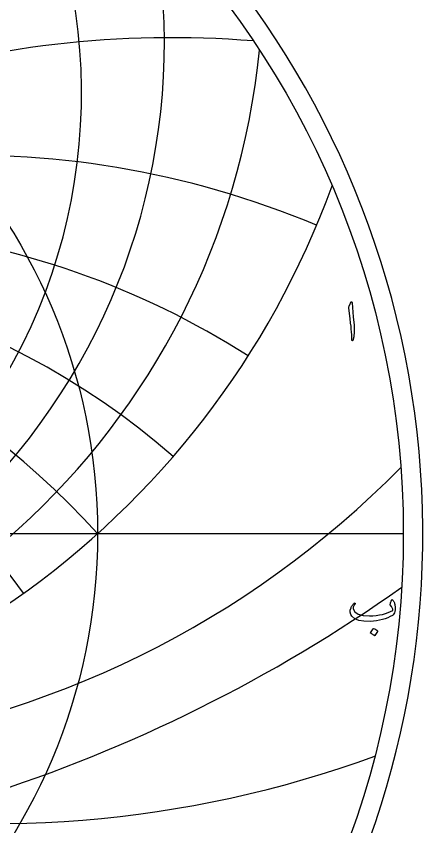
# Model space of a CAD drawing. Header units: millimetres. Extents: x -68 to 68, y -68 to 70.
# Drawn here: x 37.7 to 68.5, y -22.2 to 39.2 of the extents above; entities that cross this region are included whole.
import ezdxf

# ---------------------------------------------------------------- set-up
doc = ezdxf.new("R2010")
doc.units = ezdxf.units.MM
for name, color, linetype in [('CUT_OUTER', 1, 'Continuous'), ('ENGRAVE', 7, 'Continuous'), ('ENGRAVE_FINE', 8, 'Continuous'), ('TEXT', 5, 'Continuous')]:
    doc.layers.add(name, color=color, linetype=linetype)

msp = doc.modelspace()

# ---------------------------------------------------------------- linework, layer by layer
at = {"layer": 'CUT_OUTER'}
msp.add_arc((-0.0002, -0.0002), 68.4749, 142.031029, 87.802838, dxfattribs=at)
at = {"layer": 'ENGRAVE'}
msp.add_lwpolyline([(0, 0), (67, 0)], dxfattribs=at)
for radius in [67, 43.8575]:
    msp.add_circle((0, 0), radius, dxfattribs=at)
for centre, radius, start, end in [((0, 33.3206), 42.6428, 270, 33.30323), ((0, 37.1618), 48.9134, 270, 11.350415), ((0, 42.1277), 56.3778, 270, 354.391858), ((0, 48.7087), 65.544, 270, 340.040965), ((0, -39.4895), 59.0161, 42, 90), ((0, -39.4895), 59.0161, 42, 90), ((15.0017, 55.9872), 72.6849, 276.888696, 315.464274), ((35.9794, 62.3181), 84.2706, 259.171247, 290.03171)]:
    msp.add_arc(centre, radius, start, end, dxfattribs=at)
at = {"layer": 'ENGRAVE_FINE'}
for centre, radius, start, end in [((70.3326, -39.4895), 91.8127, 105.542439, 140), ((70.3326, -39.4895), 91.8127, 105.542439, 140), ((49.5204, -39.4895), 77.04, 85.434238, 130), ((49.5204, -39.4895), 77.04, 85.434238, 130), ((34.0729, -39.4895), 68.1459, 67.237642, 120), ((34.0729, -39.4895), 68.1459, 67.237642, 120), ((21.4801, -39.4895), 62.8036, 57.464398, 110), ((21.4801, -39.4895), 62.8036, 57.464398, 110), ((10.4061, -39.4895), 59.9265, 49.165474, 100), ((10.4061, -39.4895), 59.9265, 49.165474, 100), ((-10.4061, -39.4895), 59.9265, 35.707517, 80), ((-10.4061, -39.4895), 59.9265, 35.707517, 80), ((0, 90.5061), 115.8272, 270, 305.26668)]:
    msp.add_arc(centre, radius, start, end, dxfattribs=at)
at = {"layer": 'TEXT'}
for points in [[(63.0038, 17.4591), (63.0445, 17.5379), (63.0773, 17.5656), (63.102, 17.5422), (63.1188, 17.4677), (63.2167, 16.4244), (63.275, 15.7841), (63.288, 15.2726), (63.2558, 14.8899), (63.1784, 14.636), (63.1643, 14.6153), (63.1518, 14.6041), (63.1409, 14.6025), (63.1316, 14.6105), (63.1241, 14.623), (63.1188, 14.6392), (63.1156, 14.6592), (63.1145, 14.6829), (63.1145, 14.8673), (63.106, 15.0629), (63.089, 15.2697), (63.0634, 15.4877), (63.0578, 15.5446), (63.0411, 15.6984), (63.0131, 15.9491), (62.974, 16.2967), (62.8803, 17.0674), (62.8782, 17.1084), (62.8803, 17.1462), (62.8867, 17.1808), (62.8974, 17.2122)], [(66.202, -5.027), (66.2306, -5.0629), (66.2568, -5.1025), (66.2807, -5.1459), (66.3021, -5.193), (66.3211, -5.2436), (66.3377, -5.2974), (66.352, -5.3543), (66.3638, -5.4145), (66.3793, -5.5353), (66.383, -5.655), (66.375, -5.7737), (66.3553, -5.8914), (66.3255, -5.9962), (66.2872, -6.0808), (66.2403, -6.1452), (66.185, -6.1894), (66.0093, -6.2823), (65.823, -6.3651), (65.6261, -6.4377), (65.4185, -6.5003), (65.2003, -6.5522), (64.9714, -6.5929), (64.7319, -6.6224), (64.4818, -6.6408), (64.0128, -6.636), (63.628, -6.5705), (63.3273, -6.4444), (63.1107, -6.2575), (63.0218, -6.1114), (62.9808, -5.9542), (62.9877, -5.7857), (63.0425, -5.6061), (63.061, -5.5673), (63.0824, -5.5278), (63.1068, -5.4875), (63.1341, -5.4464), (63.1643, -5.4045), (63.1974, -5.3618), (63.2335, -5.3182), (63.2725, -5.2739), (63.2855, -5.2614), (63.2991, -5.2537), (63.3132, -5.2508), (63.3278, -5.2526), (63.3377, -5.2564), (63.3459, -5.2633), (63.3526, -5.2734), (63.3576, -5.2867), (63.36, -5.2992), (63.3587, -5.3112), (63.3536, -5.3226), (63.3448, -5.3335), (63.3084, -5.3769), (63.2757, -5.4219), (63.2466, -5.4685), (63.2214, -5.5166), (63.2041, -5.5627), (63.1948, -5.6071), (63.1934, -5.65), (63.2001, -5.6912), (63.3331, -5.9321), (63.5833, -6.1011), (63.9506, -6.1982), (64.4349, -6.2235), (64.7012, -6.2132), (64.9549, -6.191), (65.1962, -6.1568), (65.4249, -6.1106), (65.6414, -6.0525), (65.8459, -5.9824), (66.0385, -5.9003), (66.219, -5.8062), (66.2015, -5.7184), (66.1616, -5.621), (66.0993, -5.514), (66.0147, -5.3974), (66.012, -5.3862), (66.0125, -5.3655), (66.0163, -5.3351), (66.0232, -5.2952), (66.025, -5.2912), (66.0264, -5.2878), (66.0272, -5.2848), (66.0274, -5.2825), (66.0413, -5.2282), (66.0615, -5.1675), (66.0881, -5.1004), (66.1211, -5.027), (66.1357, -5.0046), (66.1541, -4.9972), (66.1762, -5.0046), (66.202, -5.027)], [(64.7159, -7.1943), (64.7213, -7.189), (64.7287, -7.1858), (64.7383, -7.1847), (64.75, -7.1858), (64.8328, -7.2193), (64.9108, -7.2603), (64.9839, -7.3088), (65.0523, -7.3646), (65.059, -7.3732), (65.0619, -7.3817), (65.0611, -7.3902), (65.0566, -7.3987), (64.8565, -7.7223), (64.849, -7.73), (64.8394, -7.7319), (64.8277, -7.7279), (64.8139, -7.7181), (64.8019, -7.7095), (64.783, -7.6968), (64.7572, -7.6797), (64.7245, -7.6585), (64.6843, -7.6329), (64.6361, -7.6031), (64.58, -7.569), (64.5158, -7.5307), (64.5073, -7.5243), (64.503, -7.5179), (64.503, -7.5115), (64.5073, -7.5052)]]:
    msp.add_lwpolyline(points, close=True, dxfattribs=at)

doc.saveas('drawing.dxf')
